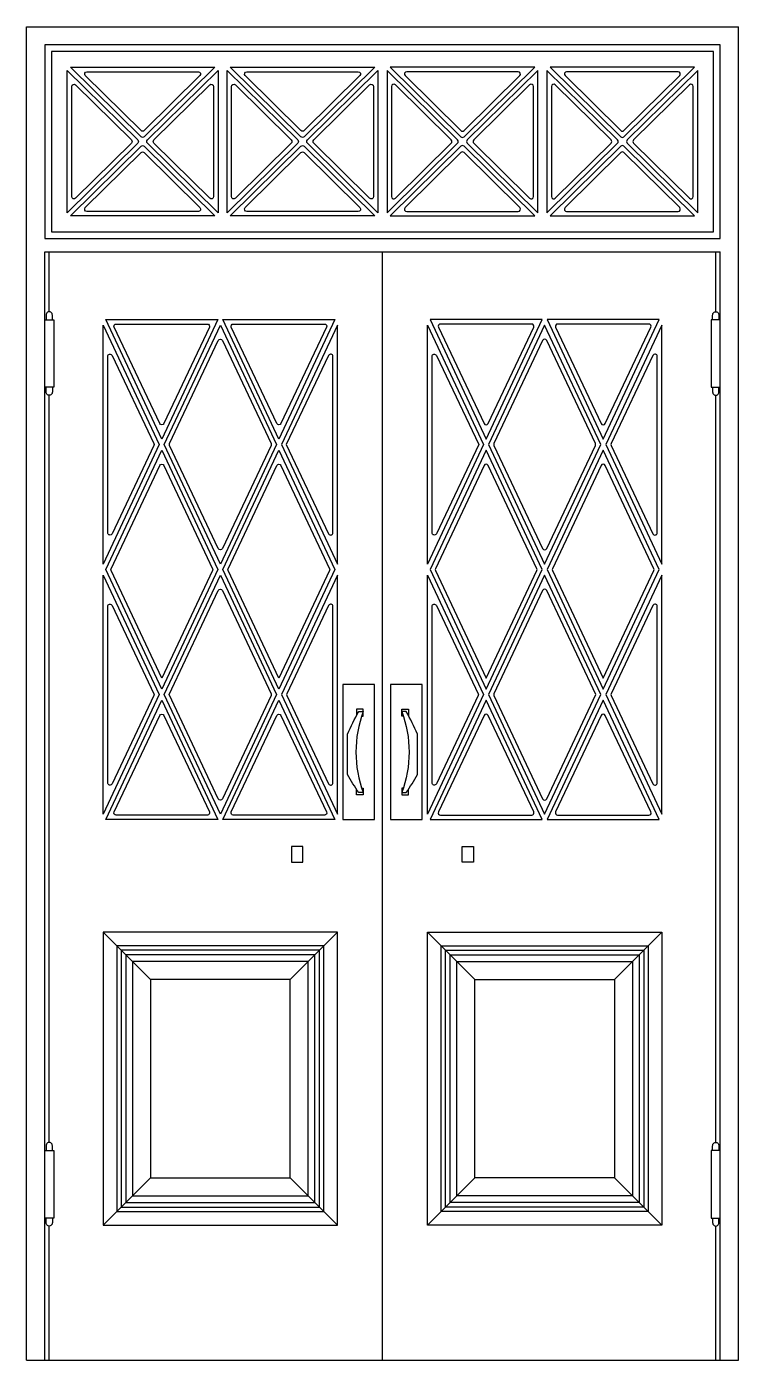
# Model space of a CAD drawing. Header units: metres. Extents: x 14102 to 15682, y 9022 to 11982.
import ezdxf

# ---------------------------------------------------------------- set-up
doc = ezdxf.new("R2010")
doc.units = ezdxf.units.M
for name, color, linetype in [('1', 3, 'Continuous'), ('2', 2, 'Continuous'), ('7', 7, 'Continuous')]:
    doc.layers.add(name, color=color, linetype=linetype)

msp = doc.modelspace()

# ---------------------------------------------------------------- linework, layer by layer
at = {"layer": '1'}
for p, q in [((14151.96, 11349.09), (14151.96, 11481.82)), ((15631.96, 11349.09), (15631.96, 11481.82)), ((14151.96, 9505.28), (14151.96, 11163.72)), ((15631.96, 9505.28), (15631.96, 11163.72)), ((14151.96, 9021.82), (14151.96, 9319.91)), ((15631.96, 9021.82), (15631.96, 9319.91))]:
    msp.add_line(p, q, dxfattribs=at)
for points in [[(14156.96, 11526.82), (15626.96, 11526.82), (15626.96, 11926.82), (14156.96, 11926.82)], [(14271.96, 10788.96), (14271.96, 11319.69), (14396.47, 11054.32)], [(14526.47, 11331.82), (14401.96, 11066.46), (14277.45, 11331.82)], [(14531.96, 11319.69), (14656.47, 11054.32), (14531.96, 10788.96), (14407.45, 11054.32)], [(14537.45, 11331.82), (14786.47, 11331.82), (14661.96, 11066.46)], [(14791.96, 10788.96), (14791.96, 11319.69), (14667.45, 11054.32)], [(14991.96, 10788.96), (14991.96, 11319.69), (15116.47, 11054.32)], [(15246.47, 11331.82), (14997.45, 11331.82), (15121.96, 11066.46)], [(15251.96, 11319.69), (15127.45, 11054.32), (15251.96, 10788.96), (15376.47, 11054.32)], [(15257.45, 11331.82), (15381.96, 11066.46), (15506.47, 11331.82)], [(15511.96, 10788.96), (15511.96, 11319.69), (15387.45, 11054.32)], [(14401.96, 10511.46), (14277.45, 10776.82), (14401.96, 11042.19), (14526.47, 10776.82)], [(14661.96, 10511.46), (14537.45, 10776.82), (14661.96, 11042.19), (14786.47, 10776.82)], [(15121.96, 10511.46), (15246.47, 10776.82), (15121.96, 11042.19), (14997.45, 10776.82)], [(15381.96, 10511.46), (15506.47, 10776.82), (15381.96, 11042.19), (15257.45, 10776.82)], [(14271.96, 10764.69), (14396.47, 10499.32), (14271.96, 10233.96)], [(14531.96, 10764.69), (14656.47, 10499.32), (14531.96, 10233.96), (14407.45, 10499.32)], [(14791.96, 10233.96), (14791.96, 10764.69), (14667.45, 10499.32)], [(14991.96, 10233.96), (14991.96, 10764.69), (15116.47, 10499.32)], [(15251.96, 10764.69), (15127.45, 10499.32), (15251.96, 10233.96), (15376.47, 10499.32)], [(15511.96, 10764.69), (15387.45, 10499.32), (15511.96, 10233.96)], [(14804.22, 10521.82), (14804.22, 10221.82), (14874.22, 10221.82), (14874.22, 10521.82)], [(14979.7, 10221.82), (14979.7, 10521.82), (14909.7, 10521.82), (14909.7, 10221.82)], [(14277.45, 10221.82), (14401.96, 10487.19), (14526.47, 10221.82)], [(14661.96, 10487.19), (14786.47, 10221.82), (14537.45, 10221.82)], [(15121.96, 10487.19), (14997.45, 10221.82), (15246.47, 10221.82)], [(15506.47, 10221.82), (15381.96, 10487.19), (15257.45, 10221.82)], [(14301.96, 9351.82), (14761.96, 9351.82), (14761.96, 9941.82), (14301.96, 9941.82)], [(14311.96, 9361.82), (14751.96, 9361.82), (14751.96, 9931.82), (14311.96, 9931.82)], [(14321.96, 9371.82), (14741.96, 9371.82), (14741.96, 9921.82), (14321.96, 9921.82)], [(15481.96, 9351.82), (15021.96, 9351.82), (15021.96, 9941.82), (15481.96, 9941.82)], [(15471.96, 9361.82), (15031.96, 9361.82), (15031.96, 9931.82), (15471.96, 9931.82)], [(15461.96, 9371.82), (15041.96, 9371.82), (15041.96, 9921.82), (15461.96, 9921.82)]]:
    msp.add_lwpolyline(points, close=True, dxfattribs=at)
for points in [[(14191.96, 11884.81), (14348.72, 11730.39, -0.42), (14348.72, 11723.26), (14191.96, 11568.84)], [(14199.08, 11891.82), (14519.83, 11891.82), (14362.97, 11737.3, -0.41), (14355.95, 11737.3)], [(14235.69, 11881.82), (14483.23, 11881.82, -0.67), (14486.74, 11873.26), (14362.97, 11751.34, -0.41), (14355.95, 11751.34), (14232.18, 11873.26, -0.67)], [(14370.2, 11730.39), (14526.96, 11884.81), (14526.96, 11568.84), (14370.2, 11723.26, -0.42)], [(14546.96, 11884.81), (14703.72, 11730.39, -0.42), (14703.72, 11723.26), (14546.96, 11568.84)], [(14554.08, 11891.82), (14874.83, 11891.82), (14717.97, 11737.3, -0.41), (14710.95, 11737.3)], [(14590.69, 11881.82), (14838.23, 11881.82, -0.67), (14841.74, 11873.26), (14717.97, 11751.34, -0.41), (14710.95, 11751.34), (14587.18, 11873.26, -0.67)], [(14725.2, 11730.39), (14881.96, 11884.81), (14881.96, 11568.84), (14725.2, 11723.26, -0.42)], [(15058.72, 11730.39), (14901.96, 11884.81), (14901.96, 11568.84), (15058.72, 11723.26, 0.42)], [(15229.83, 11891.82), (14909.08, 11891.82), (15065.95, 11737.3, 0.41), (15072.97, 11737.3)], [(15193.23, 11881.82), (14945.69, 11881.82, 0.67), (14942.18, 11873.26), (15065.95, 11751.34, 0.41), (15072.97, 11751.34), (15196.74, 11873.26, 0.67)], [(15236.96, 11884.81), (15080.2, 11730.39, 0.42), (15080.2, 11723.26), (15236.96, 11568.84)], [(15413.72, 11730.39), (15256.96, 11884.81), (15256.96, 11568.84), (15413.72, 11723.26, 0.42)], [(15584.83, 11891.82), (15264.08, 11891.82), (15420.95, 11737.3, 0.41), (15427.97, 11737.3)], [(15548.23, 11881.82), (15300.69, 11881.82, 0.67), (15297.18, 11873.26), (15420.95, 11751.34, 0.41), (15427.97, 11751.34), (15551.74, 11873.26, 0.67)], [(15591.96, 11884.81), (15435.2, 11730.39, 0.42), (15435.2, 11723.26), (15591.96, 11568.84)], [(14210.47, 11852.54), (14334.47, 11730.39, -0.42), (14334.47, 11723.26), (14210.47, 11601.11, -0.67), (14201.96, 11604.67), (14201.96, 11848.97, -0.67)], [(14384.45, 11730.39), (14508.45, 11852.54, -0.67), (14516.96, 11848.97), (14516.96, 11604.67, -0.67), (14508.45, 11601.11), (14384.45, 11723.26, -0.42)], [(14565.47, 11852.54), (14689.47, 11730.39, -0.42), (14689.47, 11723.26), (14565.47, 11601.11, -0.67), (14556.96, 11604.67), (14556.96, 11848.97, -0.67)], [(14739.45, 11730.39), (14863.45, 11852.54, -0.67), (14871.96, 11848.97), (14871.96, 11604.67, -0.67), (14863.45, 11601.11), (14739.45, 11723.26, -0.42)], [(15044.47, 11730.39), (14920.47, 11852.54, 0.67), (14911.96, 11848.97), (14911.96, 11604.67, 0.67), (14920.47, 11601.11), (15044.47, 11723.26, 0.42)], [(15218.45, 11852.54), (15094.45, 11730.39, 0.42), (15094.45, 11723.26), (15218.45, 11601.11, 0.67), (15226.96, 11604.67), (15226.96, 11848.97, 0.67)], [(15399.47, 11730.39), (15275.47, 11852.54, 0.67), (15266.96, 11848.97), (15266.96, 11604.67, 0.67), (15275.47, 11601.11), (15399.47, 11723.26, 0.42)], [(15573.45, 11852.54), (15449.45, 11730.39, 0.42), (15449.45, 11723.26), (15573.45, 11601.11, 0.67), (15581.96, 11604.67), (15581.96, 11848.97, 0.67)], [(14362.97, 11716.35), (14519.83, 11561.82), (14199.08, 11561.82), (14355.95, 11716.35, -0.41)], [(14362.97, 11702.31), (14486.74, 11580.39, -0.67), (14483.23, 11571.82), (14235.69, 11571.82, -0.67), (14232.18, 11580.39), (14355.95, 11702.31, -0.41)], [(14717.97, 11716.35), (14874.83, 11561.82), (14554.08, 11561.82), (14710.95, 11716.35, -0.41)], [(14717.97, 11702.31), (14841.74, 11580.39, -0.67), (14838.23, 11571.82), (14590.69, 11571.82, -0.67), (14587.18, 11580.39), (14710.95, 11702.31, -0.41)], [(15065.95, 11716.35), (14909.08, 11561.82), (15229.83, 11561.82), (15072.97, 11716.35, 0.41)], [(15065.95, 11702.31), (14942.18, 11580.39, 0.67), (14945.69, 11571.82), (15193.23, 11571.82, 0.67), (15196.74, 11580.39), (15072.97, 11702.31, 0.41)], [(15420.95, 11716.35), (15264.08, 11561.82), (15584.83, 11561.82), (15427.97, 11716.35, 0.41)], [(15420.95, 11702.31), (15297.18, 11580.39, 0.67), (15300.69, 11571.82), (15548.23, 11571.82, 0.67), (15551.74, 11580.39), (15427.97, 11702.31, 0.41)], [(14507.78, 11314.76), (14406.51, 11100.81, -0.65), (14397.4, 11100.81), (14296.14, 11314.76, -0.54), (14300.69, 11321.82), (14503.23, 11321.82, -0.54)], [(14560.69, 11321.82), (14763.23, 11321.82, -0.54), (14767.78, 11314.76), (14666.51, 11100.81, -0.65), (14657.4, 11100.81), (14556.14, 11314.76, -0.54)], [(15223.23, 11321.82), (15020.69, 11321.82, 0.54), (15016.14, 11314.76), (15117.4, 11100.81, 0.65), (15126.51, 11100.81), (15227.78, 11314.76, 0.54)], [(15276.14, 11314.76), (15377.4, 11100.81, 0.65), (15386.51, 11100.81), (15487.78, 11314.76, 0.54), (15483.23, 11321.82), (15280.69, 11321.82, 0.54)], [(14536.51, 11285.34), (14644.57, 11056.38, -0.22), (14644.57, 11052.26), (14536.51, 10823.31, -0.65), (14527.4, 10823.31), (14419.35, 11052.26, -0.22), (14419.35, 11056.38), (14527.4, 11285.34, -0.65)], [(15247.4, 11285.34), (15139.35, 11056.38, 0.22), (15139.35, 11052.26), (15247.4, 10823.31, 0.65), (15256.51, 10823.31), (15364.57, 11052.26, 0.22), (15364.57, 11056.38), (15256.51, 11285.34, 0.65)], [(14281.96, 10858.54), (14281.96, 11250.11, -0.81), (14291.51, 11252.17), (14384.57, 11056.38, -0.22), (14384.57, 11052.26), (14291.51, 10856.48, -0.81)], [(14781.96, 10858.54), (14781.96, 11250.11, 0.81), (14772.4, 11252.17), (14678.42, 11054.32), (14772.4, 10856.48, 0.81)], [(15001.96, 10858.54), (15001.96, 11250.11, -0.81), (15011.51, 11252.17), (15105.5, 11054.32), (15011.51, 10856.48, -0.81)], [(15501.96, 10858.54), (15501.96, 11250.11, 0.81), (15492.4, 11252.17), (15399.35, 11056.38, 0.22), (15399.35, 11052.26), (15492.4, 10856.48, 0.81)], [(14401.96, 10535.73), (14289.35, 10774.76, -0.22), (14289.35, 10778.88), (14397.4, 11007.84, -0.65), (14406.51, 11007.84), (14514.57, 10778.88, -0.22), (14514.57, 10774.76)], [(14661.96, 10535.73), (14549.35, 10774.76, -0.22), (14549.35, 10778.88), (14657.4, 11007.84, -0.65), (14666.51, 11007.84), (14774.57, 10778.88, -0.22), (14774.57, 10774.76)], [(15121.96, 10535.73), (15234.57, 10774.76, 0.22), (15234.57, 10778.88), (15126.51, 11007.84, 0.65), (15117.4, 11007.84), (15009.35, 10778.88, 0.22), (15009.35, 10774.76)], [(15381.96, 10535.73), (15494.57, 10774.76, 0.22), (15494.57, 10778.88), (15386.51, 11007.84, 0.65), (15377.4, 11007.84), (15269.35, 10778.88, 0.22), (15269.35, 10774.76)], [(14536.51, 10730.34), (14644.57, 10501.38, -0.22), (14644.57, 10497.26), (14536.51, 10268.31, -0.65), (14527.4, 10268.31), (14418.42, 10499.32), (14527.4, 10730.34, -0.65)], [(15247.4, 10730.34), (15139.35, 10501.38, 0.22), (15139.35, 10497.26), (15247.4, 10268.31, 0.65), (15256.51, 10268.31), (15365.5, 10499.32), (15256.51, 10730.34, 0.65)], [(14291.51, 10697.17), (14384.57, 10501.38, -0.22), (14384.57, 10497.26), (14291.51, 10301.48, -0.81), (14281.96, 10303.54), (14281.96, 10695.11, -0.81)], [(14781.96, 10303.54), (14781.96, 10695.11, 0.81), (14772.4, 10697.17), (14679.35, 10501.38, 0.22), (14679.35, 10497.26), (14772.4, 10301.48, 0.81)], [(15001.96, 10303.54), (15001.96, 10695.11, -0.81), (15011.51, 10697.17), (15104.57, 10501.38, -0.22), (15104.57, 10497.26), (15011.51, 10301.48, -0.81)], [(15492.4, 10697.17), (15399.35, 10501.38, 0.22), (15399.35, 10497.26), (15492.4, 10301.48, 0.81), (15501.96, 10303.54), (15501.96, 10695.11, 0.81)], [(14296.14, 10238.88), (14397.4, 10452.84, -0.65), (14406.51, 10452.84), (14507.78, 10238.88, -0.54), (14503.23, 10231.82), (14300.69, 10231.82, -0.54)], [(14666.51, 10452.84), (14767.78, 10238.88, -0.54), (14763.23, 10231.82), (14560.69, 10231.82, -0.54), (14556.14, 10238.88), (14657.4, 10452.84, -0.65)], [(15117.4, 10452.84), (15016.14, 10238.88, 0.54), (15020.69, 10231.82), (15223.23, 10231.82, 0.54), (15227.78, 10238.88), (15126.51, 10452.84, 0.65)], [(15487.78, 10238.88), (15386.51, 10452.84, 0.65), (15377.4, 10452.84), (15276.14, 10238.88, 0.54), (15280.69, 10231.82), (15483.23, 10231.82, 0.54)]]:
    msp.add_lwpolyline(points, format="xyb", close=True, dxfattribs=at)
for points in [[(14158.96, 11331.4), (14158.96, 11341.4, 1.1), (14144.96, 11341.4), (14144.96, 11331.4)], [(15624.96, 11331.4), (15624.96, 11341.4, -1.1), (15638.96, 11341.4), (15638.96, 11331.4)], [(14158.96, 11181.4), (14158.96, 11171.4, -1.1), (14144.96, 11171.4), (14144.96, 11181.4)], [(15624.96, 11181.4), (15624.96, 11171.4, 1.1), (15638.96, 11171.4), (15638.96, 11181.4)], [(14158.96, 9487.6), (14158.96, 9497.6, 1.1), (14144.96, 9497.6), (14144.96, 9487.6)], [(15624.96, 9487.6), (15624.96, 9497.6, -1.1), (15638.96, 9497.6), (15638.96, 9487.6)], [(14158.96, 9337.6), (14158.96, 9327.6, -1.1), (14144.96, 9327.6), (14144.96, 9337.6)], [(15624.96, 9337.6), (15624.96, 9327.6, 1.1), (15638.96, 9327.6), (15638.96, 9337.6)]]:
    msp.add_lwpolyline(points, format="xyb", dxfattribs=at)
for points in [[(14141.96, 11331.4), (14161.96, 11331.4), (14161.96, 11181.4), (14141.96, 11181.4)], [(15641.96, 11331.4), (15621.96, 11331.4), (15621.96, 11181.4), (15641.96, 11181.4)], [(14141.96, 9487.6), (14161.96, 9487.6), (14161.96, 9337.6), (14141.96, 9337.6)], [(15641.96, 9487.6), (15621.96, 9487.6), (15621.96, 9337.6), (15641.96, 9337.6)]]:
    msp.add_lwpolyline(points, dxfattribs=at)
at = {"layer": '2'}
msp.add_line((14101.96, 9021.82), (15681.96, 9021.82), dxfattribs=at)
at = {"layer": '7'}
for p, q in [((14101.96, 9021.82), (14101.96, 11981.82)), ((14101.96, 11981.82), (15681.96, 11981.82)), ((15681.96, 9021.82), (15681.96, 11981.82)), ((14141.96, 9021.82), (14141.96, 11481.82)), ((14141.96, 11481.82), (15641.96, 11481.82)), ((14891.96, 9021.82), (14891.96, 11481.82)), ((15641.96, 9021.82), (15641.96, 11481.82)), ((14376.96, 9866.82), (14271.96, 9971.82)), ((14686.96, 9866.82), (14791.96, 9971.82)), ((15096.96, 9866.82), (14991.96, 9971.82)), ((15406.96, 9866.82), (15511.96, 9971.82)), ((14376.96, 9426.82), (14271.96, 9321.82)), ((14686.96, 9426.82), (14791.96, 9321.82)), ((15096.96, 9426.82), (14991.96, 9321.82)), ((15406.96, 9426.82), (15511.96, 9321.82))]:
    msp.add_line(p, q, dxfattribs=at)
for points in [[(14141.96, 11511.82), (15641.96, 11511.82), (15641.96, 11941.82), (14141.96, 11941.82)], [(14689.74, 10127.17), (14714.74, 10127.17), (14714.74, 10162.17), (14689.74, 10162.17)], [(15094.18, 10127.17), (15069.18, 10127.17), (15069.18, 10162.17), (15094.18, 10162.17)], [(14271.96, 9321.82), (14791.96, 9321.82), (14791.96, 9971.82), (14271.96, 9971.82)], [(15511.96, 9321.82), (14991.96, 9321.82), (14991.96, 9971.82), (15511.96, 9971.82)], [(14336.96, 9386.82), (14726.96, 9386.82), (14726.96, 9906.82), (14336.96, 9906.82)], [(15446.96, 9386.82), (15056.96, 9386.82), (15056.96, 9906.82), (15446.96, 9906.82)], [(14376.96, 9426.82), (14686.96, 9426.82), (14686.96, 9866.82), (14376.96, 9866.82)], [(15406.96, 9426.82), (15096.96, 9426.82), (15096.96, 9866.82), (15406.96, 9866.82)]]:
    msp.add_lwpolyline(points, close=True, dxfattribs=at)
for points in [[(14849.22, 10461.82, 0.18), (14849.22, 10281.82), (14839.22, 10281.82, -0.02), (14814.22, 10321.82), (14814.22, 10411.82, -0.02), (14839.22, 10461.82)], [(14934.7, 10461.82, -0.18), (14934.7, 10281.82), (14944.7, 10281.82, 0.02), (14969.7, 10321.82), (14969.7, 10411.82, 0.02), (14944.7, 10461.82)]]:
    msp.add_lwpolyline(points, format="xyb", close=True, dxfattribs=at)
for points in [[(14845.8, 10451.82), (14849.22, 10451.82), (14849.22, 10466.82), (14834.22, 10466.82), (14834.22, 10452.69)], [(14938.11, 10451.82), (14934.7, 10451.82), (14934.7, 10466.82), (14949.7, 10466.82), (14949.7, 10452.69)], [(14845.8, 10291.82), (14849.22, 10291.82), (14849.22, 10276.82), (14834.22, 10276.82), (14834.22, 10289.4)], [(14938.11, 10291.82), (14934.7, 10291.82), (14934.7, 10276.82), (14949.7, 10276.82), (14949.7, 10289.4)]]:
    msp.add_lwpolyline(points, dxfattribs=at)

doc.saveas('drawing.dxf')
